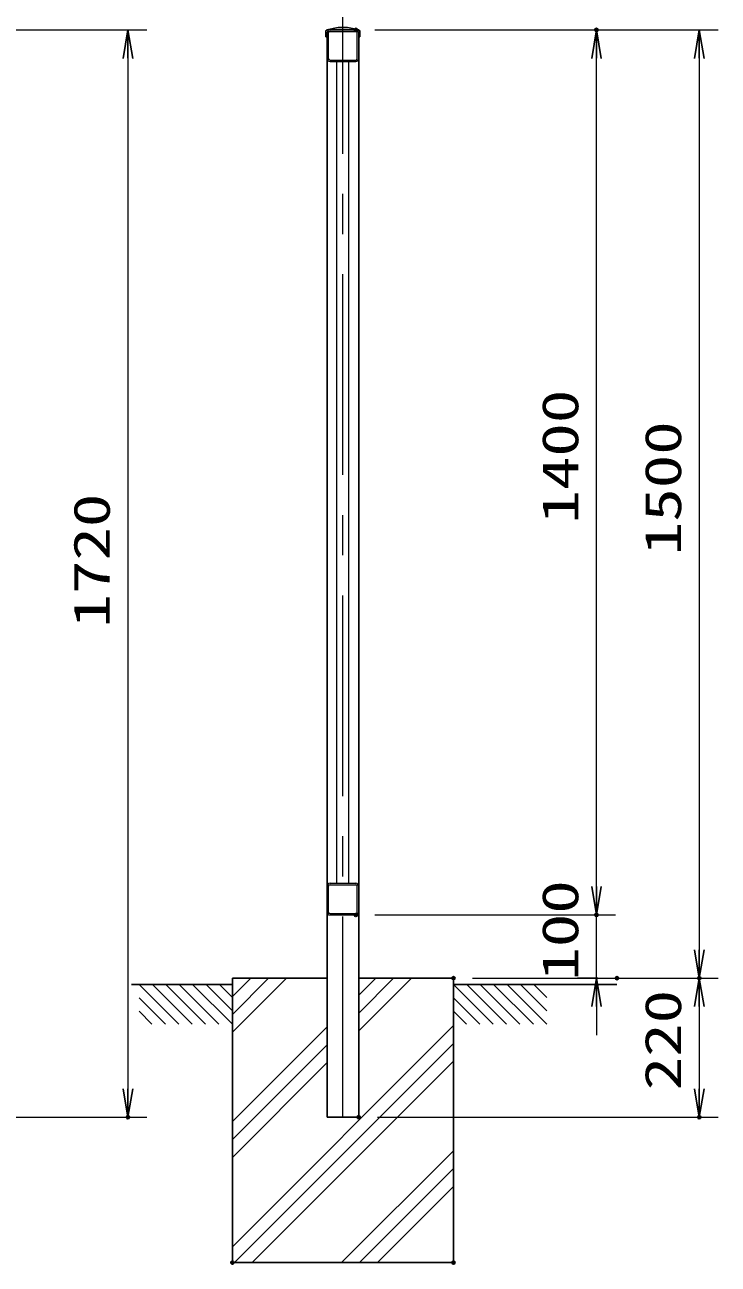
# Model space of a CAD drawing. Units: millimetres, scale not verified. Extents: x -4200 to 4200, y -2970 to 2970.
# Drawn here: x -301 to 797, y -1105 to 855 of the extents above; entities that cross this region are included whole.
import ezdxf
from ezdxf.enums import TextEntityAlignment as Align

# ---------------------------------------------------------------- set-up
doc = ezdxf.new("R2010")
doc.units = ezdxf.units.MM
doc.header["$LTSCALE"] = 10
doc.header["$PDMODE"] = 32
doc.header["$PDSIZE"] = 5
doc.linetypes.add('USER2', pattern=[1.125, 0.75, -0.125, 0.125, -0.125])
doc.linetypes.add('USER3', pattern=[50.8, 31.75, -6.35, 6.35, -6.35])
for name, color, linetype, lineweight in [('0-0_D-STR-TXT', 7, 'Continuous', 25), ('0-3_D-STR2', 7, 'Continuous', 13), ('0-5_D-STR1', 1, 'Continuous', 25), ('0-6_D-BMK', 2, 'USER2', 13), ('0-7_D-STR-DIM', 7, 'Continuous', 13), ('0-8_0', 7, 'Continuous', 25), ('0-A_D-BGD', 7, 'Continuous', 25), ('0-B_D-STR4', 7, 'Continuous', 25)]:
    doc.layers.add(name, color=color, linetype=linetype, lineweight=lineweight)
doc.layers.add('0-9_Defpoints', color=8, linetype='Continuous')
doc.styles.add('ＭＳ ゴシック', font='')
doc.styles.add('ＭＳ Ｐゴシック', font='')
doc.styles.get('ＭＳ ゴシック').set_extended_font_data('MS Gothic')
doc.styles.get('ＭＳ Ｐゴシック').set_extended_font_data('MS PGothic')

# ---------------------------------------------------------------- blocks, each defined once
blk = doc.blocks.new('DARROWS')
at = {"layer": '0-8_0'}
blk.add_line((0, 0), (-9.991, 0), dxfattribs=at)
blk.add_lwpolyline([(-10, -1.667), (0, 0), (-10, 1.667)], dxfattribs=at)
blk = doc.blocks.new('MLeader9')
at = {"layer": '0-0_D-STR-TXT'}
blk.add_lwpolyline([(-1214.61, 682.66), (-1006.29, 1193.39), (-898.29, 1193.39)], dxfattribs=at)
blk.add_solid([(-1206.28, 679.26), (-1222.94, 686.06), (-1235.01, 632.66)], dxfattribs=at)
at = {"layer": '0-0_D-STR-TXT', "style": 'ＭＳ Ｐゴシック', "width": 0.9}
blk.add_text('主柱\u3000□', height=58.56, dxfattribs=at).set_placement((-877.45, 1149.48), align=Align.BOTTOM_LEFT)
at = {"layer": '0-0_D-STR-TXT', "style": 'ＭＳ ゴシック'}
blk.add_text('50X50X3.2', height=51.95, dxfattribs=at).set_placement((-589.73, 1150.75), align=Align.BOTTOM_LEFT)

msp = doc.modelspace()

# ---------------------------------------------------------------- linework, layer by layer
at = {"layer": '0-3_D-STR2'}
for p, q in [((182.47, 847.39), (223.27, 847.39)), ((182.47, 845.09), (223.27, 845.09)), ((177.87, 801.99), (177.87, 842.79)), ((180.17, 801.99), (180.17, 842.79)), ((225.57, 801.99), (225.57, 842.79)), ((227.87, 801.99), (227.87, 842.79)), ((182.47, 799.69), (223.27, 799.69)), ((182.47, 797.39), (223.27, 797.39)), ((193.37, -502.61), (193.37, 797.39)), ((212.37, -502.61), (212.37, 797.39)), ((177.87, -548.01), (177.87, -507.21)), ((180.17, -548.01), (180.17, -507.21)), ((182.47, -502.61), (223.27, -502.61)), ((182.47, -504.91), (223.27, -504.91)), ((225.57, -548.01), (225.57, -507.21)), ((227.87, -548.01), (227.87, -507.21)), ((182.47, -550.31), (223.27, -550.31)), ((182.47, -552.61), (223.27, -552.61))]:
    msp.add_line(p, q, dxfattribs=at)
for centre, radius, start, end in [((182.47, 842.79), 4.6, 90, 180), ((182.47, 842.79), 2.3, 90, 180), ((223.27, 842.79), 4.6, 0, 90), ((223.27, 842.79), 2.3, 0, 90), ((182.47, 801.99), 4.6, 180, 270), ((182.47, 801.99), 2.3, 180, 270), ((223.27, 801.99), 4.6, 270, 0), ((223.27, 801.99), 2.3, 270, 0), ((182.47, -507.21), 4.6, 90, 180), ((182.47, -507.21), 2.3, 90, 180), ((223.27, -507.21), 4.6, 0, 90), ((223.27, -507.21), 2.3, 0, 90), ((182.47, -548.01), 4.6, 180, 270), ((182.47, -548.01), 2.3, 180, 270), ((223.27, -548.01), 4.6, 270, 0), ((223.27, -548.01), 2.3, 270, 0)]:
    msp.add_arc(centre, radius, start, end, dxfattribs=at)
at = {"layer": '0-5_D-STR1'}
for p, q in [((176.03, 845.39), (175.87, 836.39)), ((195.37, 851.39), (177.58, 847.3)), ((177.87, 847.39), (227.87, 847.39)), ((195.37, 851.39), (210.37, 851.39)), ((210.37, 851.39), (228.16, 847.3)), ((229.72, 845.39), (229.87, 836.39)), ((175.87, 836.39), (177.87, 836.39)), ((177.87, -872.61), (177.87, 836.39)), ((227.87, -872.61), (227.87, 836.39)), ((227.87, 836.39), (229.87, 836.39)), ((177.87, -872.61), (227.87, -872.61))]:
    msp.add_line(p, q, dxfattribs=at)
for centre, start, end in [((178.03, 845.35), 102.93782, 179), ((227.72, 845.35), 1, 77.06218)]:
    msp.add_arc(centre, 2, start, end, dxfattribs=at)
at = {"layer": '0-6_D-BMK', "linetype": 'USER3'}
msp.add_line((202.87, -872.61), (202.87, 867.39), dxfattribs=at)
at = {"layer": '0-7_D-STR-DIM'}
for p, q in [((-771.26, 847.39), (-107.37, 847.39)), ((253.27, 847.39), (634.19, 847.39)), ((253.27, 847.39), (796.99, 847.39)), ((-137.37, 802.39), (-137.37, -827.61)), ((604.19, -507.61), (604.19, 802.39)), ((766.99, 802.39), (766.99, -607.61)), ((604.19, -507.61), (604.19, -462.61)), ((253.27, -552.61), (634.19, -552.61)), ((253.27, -552.61), (634.19, -552.61)), ((604.19, -652.61), (604.19, -552.61)), ((407.87, -652.61), (796.99, -652.61)), ((606.62, -652.61), (574.19, -652.61)), ((666.62, -652.61), (796.99, -652.61)), ((604.19, -697.61), (604.19, -742.61)), ((766.99, -697.61), (766.99, -827.61)), ((-1180.01, -872.61), (-107.37, -872.61)), ((257.87, -872.61), (796.99, -872.61))]:
    msp.add_line(p, q, dxfattribs=at)
at = {"layer": '0-9_Defpoints'}
for p in [(223.27, 847.39), (604.19, 847.39), (223.27, -552.61), (604.19, -552.61), (377.87, -652.61), (636.62, -652.61), (766.99, -652.61), (-137.37, -872.61), (227.87, -872.61), (766.99, -872.61), (27.87, -1102.61), (377.87, -1102.61)]:
    msp.add_point(p, dxfattribs=at)
at = {"layer": '0-A_D-BGD'}
for p, q in [((27.87, -662.61), (-131.68, -662.61)), ((-119.85, -662.61), (-56.98, -725.48)), ((-98.64, -662.61), (-35.77, -725.48)), ((-77.42, -662.61), (-14.55, -725.48)), ((-56.21, -662.61), (6.66, -725.48)), ((-35, -662.61), (27.87, -725.48)), ((-13.78, -662.61), (27.87, -704.27)), ((7.43, -662.61), (27.87, -683.06)), ((377.87, -662.61), (636.62, -662.61)), ((377.87, -662.61), (440.74, -725.48)), ((399.09, -662.61), (461.96, -725.48)), ((420.3, -662.61), (483.17, -725.48)), ((441.51, -662.61), (504.38, -725.48)), ((462.73, -662.61), (525.6, -725.48)), ((483.94, -662.61), (525.6, -704.27)), ((505.15, -662.61), (525.6, -683.06)), ((-119.85, -683.83), (-78.19, -725.48)), ((377.87, -683.83), (419.53, -725.48)), ((-119.85, -705.04), (-99.4, -725.48)), ((377.87, -705.04), (398.32, -725.48))]:
    msp.add_line(p, q, dxfattribs=at)
at = {"layer": '0-B_D-STR4'}
for p, q in [((27.87, -652.61), (177.87, -652.61)), ((27.87, -1102.61), (27.87, -652.61)), ((27.87, -709.92), (85.18, -652.61)), ((27.87, -738.2), (113.46, -652.61)), ((27.87, -681.63), (56.89, -652.61)), ((227.87, -652.61), (377.87, -652.61)), ((227.87, -707.91), (283.17, -652.61)), ((227.87, -736.19), (311.45, -652.61)), ((227.87, -679.62), (253.88, -653.62)), ((377.87, -1102.61), (377.87, -652.61)), ((27.87, -1077.61), (377.87, -727.61)), ((27.87, -879.62), (177.87, -729.62)), ((27.87, -907.91), (177.87, -757.91)), ((31.16, -1102.61), (377.87, -755.9)), ((59.44, -1102.61), (377.87, -784.18)), ((27.87, -936.19), (177.87, -786.19)), ((200.86, -1102.61), (377.87, -925.6)), ((229.15, -1102.61), (377.87, -953.89)), ((257.43, -1102.61), (377.87, -982.17)), ((27.87, -1102.61), (377.87, -1102.61))]:
    msp.add_line(p, q, dxfattribs=at)

# ---------------------------------------------------------------- block references
at = {"layer": '0-0_D-STR-TXT'}
msp.add_blockref('MLeader9', (0, 0), dxfattribs=at)
at = {"layer": '0-7_D-STR-DIM', "xscale": 4.5, "yscale": 4.5}
for p, rotation in [((-137.37, 847.39), 90), ((604.19, 847.39), 90), ((766.99, 847.39), 90), ((604.19, -552.61), 270), ((604.19, -552.61), 270), ((766.99, -652.61), 270), ((604.19, -652.61), 90), ((766.99, -652.61), 90), ((-137.37, -872.61), 270), ((766.99, -872.61), 270)]:
    msp.add_blockref('DARROWS', p, dxfattribs=dict(at, rotation=rotation))

# ---------------------------------------------------------------- texts
at = {"layer": '0-7_D-STR-DIM', "style": 'ＭＳ ゴシック', "width": 1.35}
for s, p in [('1400', (592.79, 66.39)), ('1500', (755.59, 16.39)), ('1720', (-148.77, -98.11)), ('100', (592.79, -656.61)), ('220', (755.59, -830.11))]:
    msp.add_text(s, height=57.7, rotation=90, dxfattribs=at).set_placement(p, align=Align.BOTTOM_LEFT)

doc.saveas('drawing.dxf')
